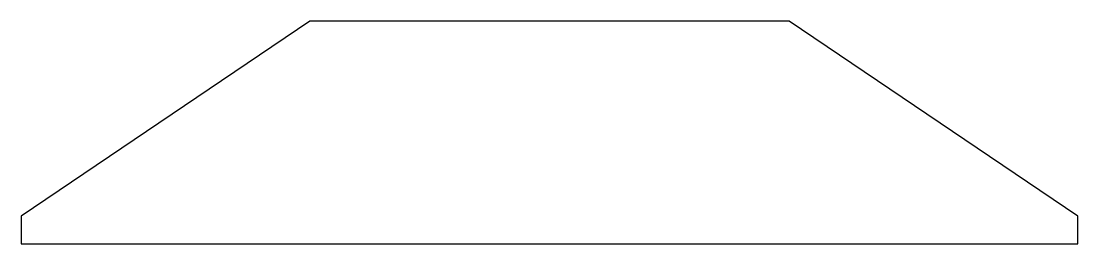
# Model space of a CAD drawing. Header units: inches. Extents: x 2 to 6.75, y 2 to 3.
import ezdxf

# ---------------------------------------------------------------- set-up
doc = ezdxf.new("R2010")
doc.units = ezdxf.units.IN
doc.header["$MEASUREMENT"] = 0
doc.layers.get('0').update_dxf_attribs({"linetype": 'CONTINUOUS'})

msp = doc.modelspace()

# ---------------------------------------------------------------- linework, layer by layer
for p, q in [((3.2972, 3, 0.05), (2, 2.125, 0.05)), ((5.4528, 3, 0.05), (3.2972, 3, 0.05)), ((6.75, 2.125, 0.05), (5.4528, 3, 0.05)), ((2, 2.125, 0.05), (2, 2, 0.05)), ((6.75, 2, 0.05), (6.75, 2.125, 0.05)), ((2, 2, 0.05), (6.75, 2, 0.05))]:
    msp.add_line(p, q)

doc.saveas('drawing.dxf')
